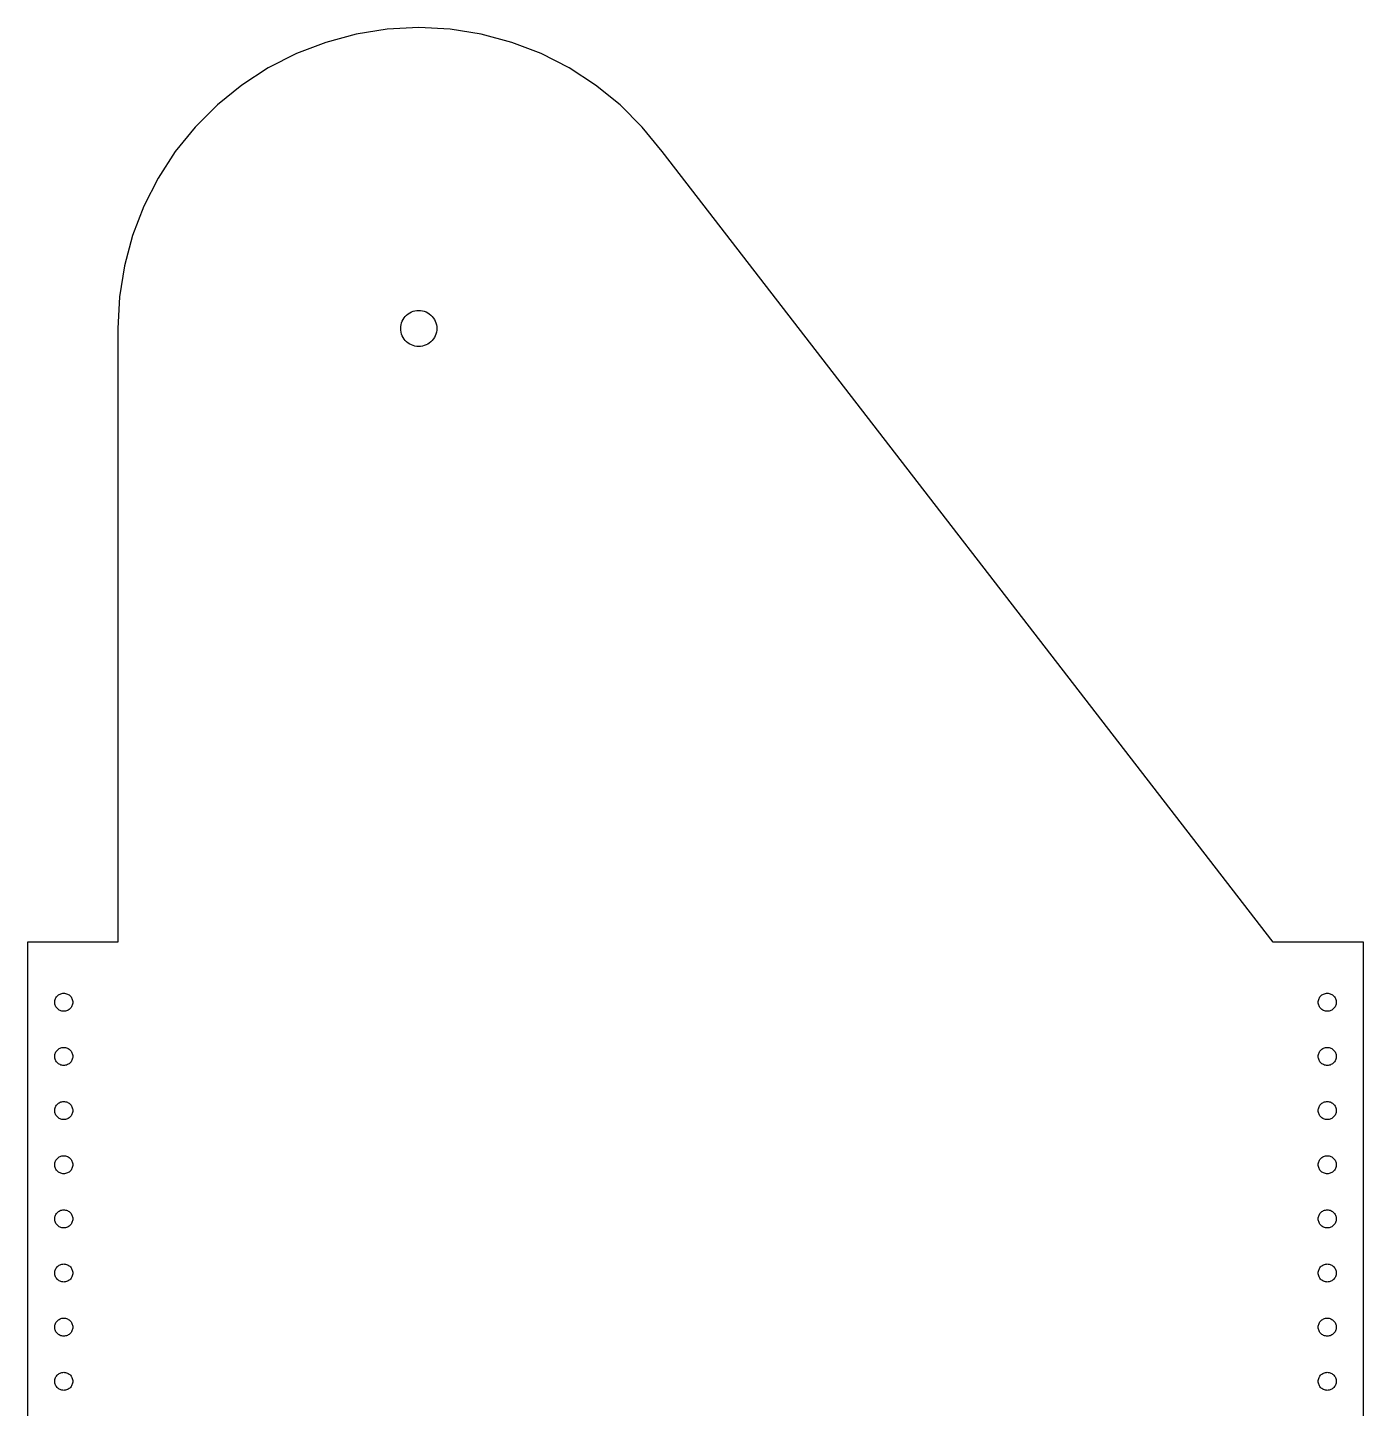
# Model space of a CAD drawing. Header units: metres. Extents: x 0 to 111, y 0 to 228.
# Drawn here: x 0 to 111, y 113.2 to 228 of the extents above; entities that cross this region are included whole.
import ezdxf

# ---------------------------------------------------------------- set-up
doc = ezdxf.new("R2010")
doc.units = ezdxf.units.M

msp = doc.modelspace()

# ---------------------------------------------------------------- linework, layer by layer
for p, q in [((27.3022, 227.454), (24.7746, 226.776)), ((29.8868, 227.863), (27.3022, 227.454)), ((32.5, 228), (29.8868, 227.863)), ((35.1132, 227.863), (32.5, 228)), ((37.6978, 227.454), (35.1132, 227.863)), ((40.2254, 226.776), (37.6978, 227.454)), ((24.7746, 226.776), (22.3316, 225.839)), ((42.6684, 225.839), (40.2254, 226.776)), ((22.3316, 225.839), (20, 224.651)), ((45, 224.651), (42.6684, 225.839)), ((20, 224.651), (17.8054, 223.225)), ((47.1946, 223.225), (45, 224.651)), ((17.8054, 223.225), (15.7717, 221.579)), ((49.2283, 221.579), (47.1946, 223.225)), ((15.7717, 221.579), (13.9214, 219.728)), ((51.0786, 219.728), (49.2283, 221.579)), ((13.9214, 219.728), (12.2746, 217.695)), ((52.7254, 217.695), (51.0786, 219.728)), ((12.2746, 217.695), (10.8493, 215.5)), ((103.5, 152), (52.7254, 217.695)), ((10.8493, 215.5), (9.66136, 213.168)), ((9.66136, 213.168), (8.72359, 210.725)), ((8.72359, 210.725), (8.0463, 208.198)), ((8.0463, 208.198), (7.63695, 205.613)), ((7.63695, 205.613), (7.5, 203)), ((31.6183, 204.214), (31.75, 204.299)), ((31.75, 204.299), (31.8899, 204.37)), ((31.8899, 204.37), (32.0365, 204.427)), ((32.0365, 204.427), (32.1881, 204.467)), ((32.1881, 204.467), (32.3432, 204.492)), ((32.3432, 204.492), (32.5, 204.5)), ((32.5, 204.5), (32.6568, 204.492)), ((32.6568, 204.492), (32.8119, 204.467)), ((32.8119, 204.467), (32.9635, 204.427)), ((32.9635, 204.427), (33.1101, 204.37)), ((33.1101, 204.37), (33.25, 204.299)), ((33.25, 204.299), (33.3817, 204.214)), ((31, 203), (31.0082, 203.157)), ((31.0082, 203.157), (31.0328, 203.312)), ((31.0328, 203.312), (31.0734, 203.464)), ((31.0734, 203.464), (31.1297, 203.61)), ((31.1297, 203.61), (31.201, 203.75)), ((31.201, 203.75), (31.2865, 203.882)), ((31.2865, 203.882), (31.3853, 204.004)), ((31.3853, 204.004), (31.4963, 204.115)), ((31.4963, 204.115), (31.6183, 204.214)), ((33.3817, 204.214), (33.5037, 204.115)), ((33.5037, 204.115), (33.6147, 204.004)), ((33.6147, 204.004), (33.7135, 203.882)), ((33.7135, 203.882), (33.799, 203.75)), ((33.799, 203.75), (33.8703, 203.61)), ((33.8703, 203.61), (33.9266, 203.464)), ((33.9266, 203.464), (33.9672, 203.312)), ((33.9672, 203.312), (33.9918, 203.157)), ((33.9918, 203.157), (34, 203)), ((7.5, 203), (7.5, 152)), ((31.0082, 202.843), (31, 203)), ((31.0328, 202.688), (31.0082, 202.843)), ((31.0734, 202.536), (31.0328, 202.688)), ((31.1297, 202.39), (31.0734, 202.536)), ((31.201, 202.25), (31.1297, 202.39)), ((31.2865, 202.118), (31.201, 202.25)), ((31.3853, 201.996), (31.2865, 202.118)), ((31.4963, 201.885), (31.3853, 201.996)), ((33.6147, 201.996), (33.5037, 201.885)), ((33.7135, 202.118), (33.6147, 201.996)), ((33.799, 202.25), (33.7135, 202.118)), ((33.8703, 202.39), (33.799, 202.25)), ((33.9266, 202.536), (33.8703, 202.39)), ((33.9672, 202.688), (33.9266, 202.536)), ((33.9918, 202.843), (33.9672, 202.688)), ((34, 203), (33.9918, 202.843)), ((31.6183, 201.786), (31.4963, 201.885)), ((31.75, 201.701), (31.6183, 201.786)), ((31.8899, 201.63), (31.75, 201.701)), ((32.0365, 201.573), (31.8899, 201.63)), ((32.1881, 201.533), (32.0365, 201.573)), ((32.3432, 201.508), (32.1881, 201.533)), ((32.5, 201.5), (32.3432, 201.508)), ((32.6568, 201.508), (32.5, 201.5)), ((32.8119, 201.533), (32.6568, 201.508)), ((32.9635, 201.573), (32.8119, 201.533)), ((33.1101, 201.63), (32.9635, 201.573)), ((33.25, 201.701), (33.1101, 201.63)), ((33.3817, 201.786), (33.25, 201.701)), ((33.5037, 201.885), (33.3817, 201.786)), ((7.5, 152), (0, 152)), ((0, 152), (0, 0)), ((111, 152), (103.5, 152)), ((111, 0), (111, 152)), ((2.25, 147), (2.2541, 147.078)), ((2.2541, 146.922), (2.25, 147)), ((2.2541, 147.078), (2.26639, 147.156)), ((2.26639, 146.844), (2.2541, 146.922)), ((2.26639, 147.156), (2.2867, 147.232)), ((2.2867, 147.232), (2.31483, 147.305)), ((2.31483, 147.305), (2.35048, 147.375)), ((2.35048, 147.375), (2.39323, 147.441)), ((2.39323, 147.441), (2.44263, 147.502)), ((2.44263, 147.502), (2.49814, 147.557)), ((2.49814, 147.557), (2.55916, 147.607)), ((2.55916, 147.607), (2.625, 147.65)), ((2.625, 147.65), (2.69495, 147.685)), ((2.69495, 147.685), (2.76823, 147.713)), ((2.76823, 147.713), (2.84406, 147.734)), ((2.84406, 147.734), (2.9216, 147.746)), ((2.9216, 147.746), (3, 147.75)), ((3, 147.75), (3.07838, 147.746)), ((3.07838, 147.746), (3.15593, 147.734)), ((3.15593, 147.734), (3.23175, 147.713)), ((3.23175, 147.713), (3.30504, 147.685)), ((3.30504, 147.685), (3.375, 147.65)), ((3.375, 147.65), (3.44083, 147.607)), ((3.44083, 147.607), (3.50185, 147.557)), ((3.50185, 147.557), (3.55736, 147.502)), ((3.55736, 147.502), (3.60675, 147.441)), ((3.60675, 147.441), (3.64951, 147.375)), ((3.64951, 147.375), (3.68515, 147.305)), ((3.68515, 147.305), (3.71329, 147.232)), ((3.71329, 147.232), (3.7336, 147.156)), ((3.7336, 147.156), (3.74588, 147.078)), ((3.74588, 146.922), (3.7336, 146.844)), ((3.74588, 147.078), (3.75, 147)), ((3.75, 147), (3.74588, 146.922)), ((107.25, 147), (107.254, 147.078)), ((107.254, 146.922), (107.25, 147)), ((107.254, 147.078), (107.266, 147.156)), ((107.266, 146.844), (107.254, 146.922)), ((107.266, 147.156), (107.287, 147.232)), ((107.287, 147.232), (107.315, 147.305)), ((107.315, 147.305), (107.35, 147.375)), ((107.35, 147.375), (107.393, 147.441)), ((107.393, 147.441), (107.443, 147.502)), ((107.443, 147.502), (107.498, 147.557)), ((107.498, 147.557), (107.559, 147.607)), ((107.559, 147.607), (107.625, 147.65)), ((107.625, 147.65), (107.695, 147.685)), ((107.695, 147.685), (107.768, 147.713)), ((107.768, 147.713), (107.844, 147.734)), ((107.844, 147.734), (107.922, 147.746)), ((107.922, 147.746), (108, 147.75)), ((108, 147.75), (108.078, 147.746)), ((108.078, 147.746), (108.156, 147.734)), ((108.156, 147.734), (108.232, 147.713)), ((108.232, 147.713), (108.305, 147.685)), ((108.305, 147.685), (108.375, 147.65)), ((108.375, 147.65), (108.441, 147.607)), ((108.441, 147.607), (108.502, 147.557)), ((108.502, 147.557), (108.557, 147.502)), ((108.557, 147.502), (108.607, 147.441)), ((108.607, 147.441), (108.65, 147.375)), ((108.65, 147.375), (108.685, 147.305)), ((108.685, 147.305), (108.713, 147.232)), ((108.713, 147.232), (108.734, 147.156)), ((108.734, 147.156), (108.746, 147.078)), ((108.746, 146.922), (108.734, 146.844)), ((108.746, 147.078), (108.75, 147)), ((108.75, 147), (108.746, 146.922)), ((2.2867, 146.768), (2.26639, 146.844)), ((2.31483, 146.695), (2.2867, 146.768)), ((2.35048, 146.625), (2.31483, 146.695)), ((2.39323, 146.559), (2.35048, 146.625)), ((2.44263, 146.498), (2.39323, 146.559)), ((2.49814, 146.443), (2.44263, 146.498)), ((2.55916, 146.393), (2.49814, 146.443)), ((2.62498, 146.35), (2.55916, 146.393)), ((2.69495, 146.315), (2.62498, 146.35)), ((2.76823, 146.287), (2.69495, 146.315)), ((2.84406, 146.266), (2.76823, 146.287)), ((2.9216, 146.254), (2.84406, 146.266)), ((3, 146.25), (2.9216, 146.254)), ((3.07838, 146.254), (3, 146.25)), ((3.15593, 146.266), (3.07838, 146.254)), ((3.23175, 146.287), (3.15593, 146.266)), ((3.30504, 146.315), (3.23175, 146.287)), ((3.375, 146.35), (3.30504, 146.315)), ((3.44083, 146.393), (3.375, 146.35)), ((3.50185, 146.443), (3.44083, 146.393)), ((3.55736, 146.498), (3.50185, 146.443)), ((3.60675, 146.559), (3.55736, 146.498)), ((3.64951, 146.625), (3.60675, 146.559)), ((3.68515, 146.695), (3.64951, 146.625)), ((3.71329, 146.768), (3.68515, 146.695)), ((3.7336, 146.844), (3.71329, 146.768)), ((107.287, 146.768), (107.266, 146.844)), ((107.315, 146.695), (107.287, 146.768)), ((107.35, 146.625), (107.315, 146.695)), ((107.393, 146.559), (107.35, 146.625)), ((107.443, 146.498), (107.393, 146.559)), ((107.498, 146.443), (107.443, 146.498)), ((107.559, 146.393), (107.498, 146.443)), ((107.625, 146.35), (107.559, 146.393)), ((107.695, 146.315), (107.625, 146.35)), ((107.768, 146.287), (107.695, 146.315)), ((107.844, 146.266), (107.768, 146.287)), ((107.922, 146.254), (107.844, 146.266)), ((108, 146.25), (107.922, 146.254)), ((108.078, 146.254), (108, 146.25)), ((108.156, 146.266), (108.078, 146.254)), ((108.232, 146.287), (108.156, 146.266)), ((108.305, 146.315), (108.232, 146.287)), ((108.375, 146.35), (108.305, 146.315)), ((108.441, 146.393), (108.375, 146.35)), ((108.502, 146.443), (108.441, 146.393)), ((108.557, 146.498), (108.502, 146.443)), ((108.607, 146.559), (108.557, 146.498)), ((108.65, 146.625), (108.607, 146.559)), ((108.685, 146.695), (108.65, 146.625)), ((108.713, 146.768), (108.685, 146.695)), ((108.734, 146.844), (108.713, 146.768)), ((2.25, 142.5), (2.2541, 142.578)), ((2.2541, 142.422), (2.25, 142.5)), ((2.2541, 142.578), (2.26639, 142.656)), ((2.26639, 142.344), (2.2541, 142.422)), ((2.26639, 142.656), (2.2867, 142.732)), ((2.2867, 142.268), (2.26639, 142.344)), ((2.2867, 142.732), (2.31483, 142.805)), ((2.31483, 142.805), (2.35048, 142.875)), ((2.35048, 142.875), (2.39323, 142.941)), ((2.39323, 142.941), (2.44263, 143.002)), ((2.44263, 143.002), (2.49814, 143.057)), ((2.49814, 143.057), (2.55916, 143.107)), ((2.55916, 143.107), (2.625, 143.15)), ((2.625, 143.15), (2.69495, 143.185)), ((2.69495, 143.185), (2.76823, 143.213)), ((2.76823, 143.213), (2.84406, 143.234)), ((2.84406, 143.234), (2.9216, 143.246)), ((2.9216, 143.246), (3, 143.25)), ((3, 143.25), (3.07838, 143.246)), ((3.07838, 143.246), (3.15593, 143.234)), ((3.15593, 143.234), (3.23175, 143.213)), ((3.23175, 143.213), (3.30504, 143.185)), ((3.30504, 143.185), (3.375, 143.15)), ((3.375, 143.15), (3.44083, 143.107)), ((3.44083, 143.107), (3.50185, 143.057)), ((3.50185, 143.057), (3.55736, 143.002)), ((3.55736, 143.002), (3.60675, 142.941)), ((3.60675, 142.941), (3.64951, 142.875)), ((3.64951, 142.875), (3.68515, 142.805)), ((3.68515, 142.805), (3.71329, 142.732)), ((3.71329, 142.732), (3.7336, 142.656)), ((3.7336, 142.344), (3.71329, 142.268)), ((3.7336, 142.656), (3.74588, 142.578)), ((3.74588, 142.422), (3.7336, 142.344)), ((3.74588, 142.578), (3.75, 142.5)), ((3.75, 142.5), (3.74588, 142.422)), ((107.25, 142.5), (107.254, 142.578)), ((107.254, 142.422), (107.25, 142.5)), ((107.254, 142.578), (107.266, 142.656)), ((107.266, 142.344), (107.254, 142.422)), ((107.266, 142.656), (107.287, 142.732)), ((107.287, 142.268), (107.266, 142.344)), ((107.287, 142.732), (107.315, 142.805)), ((107.315, 142.805), (107.35, 142.875)), ((107.35, 142.875), (107.393, 142.941)), ((107.393, 142.941), (107.443, 143.002)), ((107.443, 143.002), (107.498, 143.057)), ((107.498, 143.057), (107.559, 143.107)), ((107.559, 143.107), (107.625, 143.15)), ((107.625, 143.15), (107.695, 143.185)), ((107.695, 143.185), (107.768, 143.213)), ((107.768, 143.213), (107.844, 143.234)), ((107.844, 143.234), (107.922, 143.246)), ((107.922, 143.246), (108, 143.25)), ((108, 143.25), (108.078, 143.246)), ((108.078, 143.246), (108.156, 143.234)), ((108.156, 143.234), (108.232, 143.213)), ((108.232, 143.213), (108.305, 143.185)), ((108.305, 143.185), (108.375, 143.15)), ((108.375, 143.15), (108.441, 143.107)), ((108.441, 143.107), (108.502, 143.057)), ((108.502, 143.057), (108.557, 143.002)), ((108.557, 143.002), (108.607, 142.941)), ((108.607, 142.941), (108.65, 142.875)), ((108.65, 142.875), (108.685, 142.805)), ((108.685, 142.805), (108.713, 142.732)), ((108.713, 142.732), (108.734, 142.656)), ((108.734, 142.344), (108.713, 142.268)), ((108.734, 142.656), (108.746, 142.578)), ((108.746, 142.422), (108.734, 142.344)), ((108.746, 142.578), (108.75, 142.5)), ((108.75, 142.5), (108.746, 142.422)), ((2.31483, 142.195), (2.2867, 142.268)), ((2.35048, 142.125), (2.31483, 142.195)), ((2.39323, 142.059), (2.35048, 142.125)), ((2.44263, 141.998), (2.39323, 142.059)), ((2.49814, 141.943), (2.44263, 141.998)), ((2.55916, 141.893), (2.49814, 141.943)), ((2.62498, 141.85), (2.55916, 141.893)), ((2.69495, 141.815), (2.62498, 141.85)), ((2.76823, 141.787), (2.69495, 141.815)), ((2.84406, 141.766), (2.76823, 141.787)), ((2.9216, 141.754), (2.84406, 141.766)), ((3, 141.75), (2.9216, 141.754)), ((3.07838, 141.754), (3, 141.75)), ((3.15593, 141.766), (3.07838, 141.754)), ((3.23175, 141.787), (3.15593, 141.766)), ((3.30504, 141.815), (3.23175, 141.787)), ((3.375, 141.85), (3.30504, 141.815)), ((3.44083, 141.893), (3.375, 141.85)), ((3.50185, 141.943), (3.44083, 141.893)), ((3.55736, 141.998), (3.50185, 141.943)), ((3.60675, 142.059), (3.55736, 141.998)), ((3.64951, 142.125), (3.60675, 142.059)), ((3.68515, 142.195), (3.64951, 142.125)), ((3.71329, 142.268), (3.68515, 142.195)), ((107.315, 142.195), (107.287, 142.268)), ((107.35, 142.125), (107.315, 142.195)), ((107.393, 142.059), (107.35, 142.125)), ((107.443, 141.998), (107.393, 142.059)), ((107.498, 141.943), (107.443, 141.998)), ((107.559, 141.893), (107.498, 141.943)), ((107.625, 141.85), (107.559, 141.893)), ((107.695, 141.815), (107.625, 141.85)), ((107.768, 141.787), (107.695, 141.815)), ((107.844, 141.766), (107.768, 141.787)), ((107.922, 141.754), (107.844, 141.766)), ((108, 141.75), (107.922, 141.754)), ((108.078, 141.754), (108, 141.75)), ((108.156, 141.766), (108.078, 141.754)), ((108.232, 141.787), (108.156, 141.766)), ((108.305, 141.815), (108.232, 141.787)), ((108.375, 141.85), (108.305, 141.815)), ((108.441, 141.893), (108.375, 141.85)), ((108.502, 141.943), (108.441, 141.893)), ((108.557, 141.998), (108.502, 141.943)), ((108.607, 142.059), (108.557, 141.998)), ((108.65, 142.125), (108.607, 142.059)), ((108.685, 142.195), (108.65, 142.125)), ((108.713, 142.268), (108.685, 142.195)), ((2.25, 138), (2.2541, 138.078)), ((2.2541, 137.922), (2.25, 138)), ((2.2541, 138.078), (2.26639, 138.156)), ((2.26639, 137.844), (2.2541, 137.922)), ((2.26639, 138.156), (2.2867, 138.232)), ((2.2867, 137.768), (2.26639, 137.844)), ((2.2867, 138.232), (2.31483, 138.305)), ((2.31483, 137.695), (2.2867, 137.768)), ((2.31483, 138.305), (2.35048, 138.375)), ((2.35048, 138.375), (2.39323, 138.441)), ((2.39323, 138.441), (2.44263, 138.502)), ((2.44263, 138.502), (2.49814, 138.557)), ((2.49814, 138.557), (2.55916, 138.607)), ((2.55916, 138.607), (2.625, 138.65)), ((2.625, 138.65), (2.69495, 138.685)), ((2.69495, 138.685), (2.76823, 138.713)), ((2.76823, 138.713), (2.84406, 138.734)), ((2.84406, 138.734), (2.9216, 138.746)), ((2.9216, 138.746), (3, 138.75)), ((3, 138.75), (3.07838, 138.746)), ((3.07838, 138.746), (3.15593, 138.734)), ((3.15593, 138.734), (3.23175, 138.713)), ((3.23175, 138.713), (3.30504, 138.685)), ((3.30504, 138.685), (3.375, 138.65)), ((3.375, 138.65), (3.44083, 138.607)), ((3.44083, 138.607), (3.50185, 138.557)), ((3.50185, 138.557), (3.55736, 138.502)), ((3.55736, 138.502), (3.60675, 138.441)), ((3.60675, 138.441), (3.64951, 138.375)), ((3.64951, 138.375), (3.68515, 138.305)), ((3.68515, 138.305), (3.71329, 138.232)), ((3.71329, 137.768), (3.68515, 137.695)), ((3.71329, 138.232), (3.7336, 138.156)), ((3.7336, 137.844), (3.71329, 137.768)), ((3.7336, 138.156), (3.74588, 138.078)), ((3.74588, 137.922), (3.7336, 137.844)), ((3.74588, 138.078), (3.75, 138)), ((3.75, 138), (3.74588, 137.922)), ((107.25, 138), (107.254, 138.078)), ((107.254, 137.922), (107.25, 138)), ((107.254, 138.078), (107.266, 138.156)), ((107.266, 137.844), (107.254, 137.922)), ((107.266, 138.156), (107.287, 138.232)), ((107.287, 137.768), (107.266, 137.844)), ((107.287, 138.232), (107.315, 138.305)), ((107.315, 137.695), (107.287, 137.768)), ((107.315, 138.305), (107.35, 138.375)), ((107.35, 138.375), (107.393, 138.441)), ((107.393, 138.441), (107.443, 138.502)), ((107.443, 138.502), (107.498, 138.557)), ((107.498, 138.557), (107.559, 138.607)), ((107.559, 138.607), (107.625, 138.65)), ((107.625, 138.65), (107.695, 138.685)), ((107.695, 138.685), (107.768, 138.713)), ((107.768, 138.713), (107.844, 138.734)), ((107.844, 138.734), (107.922, 138.746)), ((107.922, 138.746), (108, 138.75)), ((108, 138.75), (108.078, 138.746)), ((108.078, 138.746), (108.156, 138.734)), ((108.156, 138.734), (108.232, 138.713)), ((108.232, 138.713), (108.305, 138.685)), ((108.305, 138.685), (108.375, 138.65)), ((108.375, 138.65), (108.441, 138.607)), ((108.441, 138.607), (108.502, 138.557)), ((108.502, 138.557), (108.557, 138.502)), ((108.557, 138.502), (108.607, 138.441)), ((108.607, 138.441), (108.65, 138.375)), ((108.65, 138.375), (108.685, 138.305)), ((108.685, 138.305), (108.713, 138.232)), ((108.713, 137.768), (108.685, 137.695)), ((108.713, 138.232), (108.734, 138.156)), ((108.734, 137.844), (108.713, 137.768)), ((108.734, 138.156), (108.746, 138.078)), ((108.746, 137.922), (108.734, 137.844)), ((108.746, 138.078), (108.75, 138)), ((108.75, 138), (108.746, 137.922)), ((2.35048, 137.625), (2.31483, 137.695)), ((2.39323, 137.559), (2.35048, 137.625)), ((2.44263, 137.498), (2.39323, 137.559)), ((2.49814, 137.443), (2.44263, 137.498)), ((2.55916, 137.393), (2.49814, 137.443)), ((2.62498, 137.35), (2.55916, 137.393)), ((2.69495, 137.315), (2.62498, 137.35)), ((2.76823, 137.287), (2.69495, 137.315)), ((2.84406, 137.266), (2.76823, 137.287)), ((2.9216, 137.254), (2.84406, 137.266)), ((3, 137.25), (2.9216, 137.254)), ((3.07838, 137.254), (3, 137.25)), ((3.15593, 137.266), (3.07838, 137.254)), ((3.23175, 137.287), (3.15593, 137.266)), ((3.30504, 137.315), (3.23175, 137.287)), ((3.375, 137.35), (3.30504, 137.315)), ((3.44083, 137.393), (3.375, 137.35)), ((3.50185, 137.443), (3.44083, 137.393)), ((3.55736, 137.498), (3.50185, 137.443)), ((3.60675, 137.559), (3.55736, 137.498)), ((3.64951, 137.625), (3.60675, 137.559)), ((3.68515, 137.695), (3.64951, 137.625)), ((107.35, 137.625), (107.315, 137.695)), ((107.393, 137.559), (107.35, 137.625)), ((107.443, 137.498), (107.393, 137.559)), ((107.498, 137.443), (107.443, 137.498)), ((107.559, 137.393), (107.498, 137.443)), ((107.625, 137.35), (107.559, 137.393)), ((107.695, 137.315), (107.625, 137.35)), ((107.768, 137.287), (107.695, 137.315)), ((107.844, 137.266), (107.768, 137.287)), ((107.922, 137.254), (107.844, 137.266)), ((108, 137.25), (107.922, 137.254)), ((108.078, 137.254), (108, 137.25)), ((108.156, 137.266), (108.078, 137.254)), ((108.232, 137.287), (108.156, 137.266)), ((108.305, 137.315), (108.232, 137.287)), ((108.375, 137.35), (108.305, 137.315)), ((108.441, 137.393), (108.375, 137.35)), ((108.502, 137.443), (108.441, 137.393)), ((108.557, 137.498), (108.502, 137.443)), ((108.607, 137.559), (108.557, 137.498)), ((108.65, 137.625), (108.607, 137.559)), ((108.685, 137.695), (108.65, 137.625)), ((2.25, 133.5), (2.2541, 133.578)), ((2.2541, 133.422), (2.25, 133.5)), ((2.2541, 133.578), (2.26639, 133.656)), ((2.26639, 133.344), (2.2541, 133.422)), ((2.26639, 133.656), (2.2867, 133.732)), ((2.2867, 133.268), (2.26639, 133.344)), ((2.2867, 133.732), (2.31483, 133.805)), ((2.31483, 133.195), (2.2867, 133.268)), ((2.31483, 133.805), (2.35048, 133.875)), ((2.35048, 133.125), (2.31483, 133.195)), ((2.35048, 133.875), (2.39323, 133.941)), ((2.39323, 133.059), (2.35048, 133.125)), ((2.39323, 133.941), (2.44263, 134.002)), ((2.44263, 134.002), (2.49814, 134.057)), ((2.49814, 134.057), (2.55916, 134.107)), ((2.55916, 134.107), (2.625, 134.15)), ((2.625, 134.15), (2.69495, 134.185)), ((2.69495, 134.185), (2.76823, 134.213)), ((2.76823, 134.213), (2.84406, 134.234)), ((2.84406, 134.234), (2.9216, 134.246)), ((2.9216, 134.246), (3, 134.25)), ((3, 134.25), (3.07838, 134.246)), ((3.07838, 134.246), (3.15593, 134.234)), ((3.15593, 134.234), (3.23175, 134.213)), ((3.23175, 134.213), (3.30504, 134.185)), ((3.30504, 134.185), (3.375, 134.15)), ((3.375, 134.15), (3.44083, 134.107)), ((3.44083, 134.107), (3.50185, 134.057)), ((3.50185, 134.057), (3.55736, 134.002)), ((3.55736, 134.002), (3.60675, 133.941)), ((3.60675, 133.941), (3.64951, 133.875)), ((3.64951, 133.125), (3.60675, 133.059)), ((3.64951, 133.875), (3.68515, 133.805)), ((3.68515, 133.195), (3.64951, 133.125)), ((3.68515, 133.805), (3.71329, 133.732)), ((3.71329, 133.268), (3.68515, 133.195)), ((3.71329, 133.732), (3.7336, 133.656)), ((3.7336, 133.344), (3.71329, 133.268)), ((3.7336, 133.656), (3.74588, 133.578)), ((3.74588, 133.422), (3.7336, 133.344)), ((3.74588, 133.578), (3.75, 133.5)), ((3.75, 133.5), (3.74588, 133.422)), ((107.25, 133.5), (107.254, 133.578)), ((107.254, 133.422), (107.25, 133.5)), ((107.254, 133.578), (107.266, 133.656)), ((107.266, 133.344), (107.254, 133.422)), ((107.266, 133.656), (107.287, 133.732)), ((107.287, 133.268), (107.266, 133.344)), ((107.287, 133.732), (107.315, 133.805)), ((107.315, 133.195), (107.287, 133.268)), ((107.315, 133.805), (107.35, 133.875)), ((107.35, 133.125), (107.315, 133.195)), ((107.35, 133.875), (107.393, 133.941)), ((107.393, 133.059), (107.35, 133.125)), ((107.393, 133.941), (107.443, 134.002)), ((107.443, 134.002), (107.498, 134.057)), ((107.498, 134.057), (107.559, 134.107)), ((107.559, 134.107), (107.625, 134.15)), ((107.625, 134.15), (107.695, 134.185)), ((107.695, 134.185), (107.768, 134.213)), ((107.768, 134.213), (107.844, 134.234)), ((107.844, 134.234), (107.922, 134.246)), ((107.922, 134.246), (108, 134.25)), ((108, 134.25), (108.078, 134.246)), ((108.078, 134.246), (108.156, 134.234)), ((108.156, 134.234), (108.232, 134.213)), ((108.232, 134.213), (108.305, 134.185)), ((108.305, 134.185), (108.375, 134.15)), ((108.375, 134.15), (108.441, 134.107)), ((108.441, 134.107), (108.502, 134.057)), ((108.502, 134.057), (108.557, 134.002)), ((108.557, 134.002), (108.607, 133.941)), ((108.607, 133.941), (108.65, 133.875)), ((108.65, 133.125), (108.607, 133.059)), ((108.65, 133.875), (108.685, 133.805)), ((108.685, 133.195), (108.65, 133.125)), ((108.685, 133.805), (108.713, 133.732)), ((108.713, 133.268), (108.685, 133.195)), ((108.713, 133.732), (108.734, 133.656)), ((108.734, 133.344), (108.713, 133.268)), ((108.734, 133.656), (108.746, 133.578)), ((108.746, 133.422), (108.734, 133.344)), ((108.746, 133.578), (108.75, 133.5)), ((108.75, 133.5), (108.746, 133.422)), ((2.44263, 132.998), (2.39323, 133.059)), ((2.49814, 132.943), (2.44263, 132.998)), ((2.55916, 132.893), (2.49814, 132.943)), ((2.62498, 132.85), (2.55916, 132.893)), ((2.69495, 132.815), (2.62498, 132.85)), ((2.76823, 132.787), (2.69495, 132.815)), ((2.84406, 132.766), (2.76823, 132.787)), ((2.9216, 132.754), (2.84406, 132.766)), ((3, 132.75), (2.9216, 132.754)), ((3.07838, 132.754), (3, 132.75)), ((3.15593, 132.766), (3.07838, 132.754)), ((3.23175, 132.787), (3.15593, 132.766)), ((3.30504, 132.815), (3.23175, 132.787)), ((3.375, 132.85), (3.30504, 132.815)), ((3.44083, 132.893), (3.375, 132.85)), ((3.50185, 132.943), (3.44083, 132.893)), ((3.55736, 132.998), (3.50185, 132.943)), ((3.60675, 133.059), (3.55736, 132.998)), ((107.443, 132.998), (107.393, 133.059)), ((107.498, 132.943), (107.443, 132.998)), ((107.559, 132.893), (107.498, 132.943)), ((107.625, 132.85), (107.559, 132.893)), ((107.695, 132.815), (107.625, 132.85)), ((107.768, 132.787), (107.695, 132.815)), ((107.844, 132.766), (107.768, 132.787)), ((107.922, 132.754), (107.844, 132.766)), ((108, 132.75), (107.922, 132.754)), ((108.078, 132.754), (108, 132.75)), ((108.156, 132.766), (108.078, 132.754)), ((108.232, 132.787), (108.156, 132.766)), ((108.305, 132.815), (108.232, 132.787)), ((108.375, 132.85), (108.305, 132.815)), ((108.441, 132.893), (108.375, 132.85)), ((108.502, 132.943), (108.441, 132.893)), ((108.557, 132.998), (108.502, 132.943)), ((108.607, 133.059), (108.557, 132.998)), ((2.625, 129.65), (2.69495, 129.685)), ((2.69495, 129.685), (2.76823, 129.713)), ((2.76823, 129.713), (2.84406, 129.734)), ((2.84406, 129.734), (2.9216, 129.746)), ((2.9216, 129.746), (3, 129.75)), ((3, 129.75), (3.07838, 129.746)), ((3.07838, 129.746), (3.15593, 129.734)), ((3.15593, 129.734), (3.23175, 129.713)), ((3.23175, 129.713), (3.30504, 129.685)), ((3.30504, 129.685), (3.375, 129.65)), ((107.625, 129.65), (107.695, 129.685)), ((107.695, 129.685), (107.768, 129.713)), ((107.768, 129.713), (107.844, 129.734)), ((107.844, 129.734), (107.922, 129.746)), ((107.922, 129.746), (108, 129.75)), ((108, 129.75), (108.078, 129.746)), ((108.078, 129.746), (108.156, 129.734)), ((108.156, 129.734), (108.232, 129.713)), ((108.232, 129.713), (108.305, 129.685)), ((108.305, 129.685), (108.375, 129.65)), ((2.25, 129), (2.2541, 129.078)), ((2.2541, 128.922), (2.25, 129)), ((2.2541, 129.078), (2.26639, 129.156)), ((2.26639, 128.844), (2.2541, 128.922)), ((2.26639, 129.156), (2.2867, 129.232)), ((2.2867, 128.768), (2.26639, 128.844)), ((2.2867, 129.232), (2.31483, 129.305)), ((2.31483, 128.695), (2.2867, 128.768)), ((2.31483, 129.305), (2.35048, 129.375)), ((2.35048, 128.625), (2.31483, 128.695)), ((2.35048, 129.375), (2.39323, 129.441)), ((2.39323, 128.559), (2.35048, 128.625)), ((2.39323, 129.441), (2.44263, 129.502)), ((2.44263, 128.498), (2.39323, 128.559)), ((2.44263, 129.502), (2.49814, 129.557)), ((2.49814, 129.557), (2.55916, 129.607)), ((2.55916, 129.607), (2.625, 129.65)), ((3.375, 129.65), (3.44083, 129.607)), ((3.44083, 129.607), (3.50185, 129.557)), ((3.50185, 129.557), (3.55736, 129.502)), ((3.55736, 129.502), (3.60675, 129.441)), ((3.60675, 128.559), (3.55736, 128.498)), ((3.60675, 129.441), (3.64951, 129.375)), ((3.64951, 128.625), (3.60675, 128.559)), ((3.64951, 129.375), (3.68515, 129.305)), ((3.68515, 128.695), (3.64951, 128.625)), ((3.68515, 129.305), (3.71329, 129.232)), ((3.71329, 128.768), (3.68515, 128.695)), ((3.71329, 129.232), (3.7336, 129.156)), ((3.7336, 128.844), (3.71329, 128.768)), ((3.7336, 129.156), (3.74588, 129.078)), ((3.74588, 128.922), (3.7336, 128.844)), ((3.74588, 129.078), (3.75, 129)), ((3.75, 129), (3.74588, 128.922)), ((107.25, 129), (107.254, 129.078)), ((107.254, 128.922), (107.25, 129)), ((107.254, 129.078), (107.266, 129.156)), ((107.266, 128.844), (107.254, 128.922)), ((107.266, 129.156), (107.287, 129.232)), ((107.287, 128.768), (107.266, 128.844)), ((107.287, 129.232), (107.315, 129.305)), ((107.315, 128.695), (107.287, 128.768)), ((107.315, 129.305), (107.35, 129.375)), ((107.35, 128.625), (107.315, 128.695)), ((107.35, 129.375), (107.393, 129.441)), ((107.393, 128.559), (107.35, 128.625)), ((107.393, 129.441), (107.443, 129.502)), ((107.443, 128.498), (107.393, 128.559)), ((107.443, 129.502), (107.498, 129.557)), ((107.498, 129.557), (107.559, 129.607)), ((107.559, 129.607), (107.625, 129.65)), ((108.375, 129.65), (108.441, 129.607)), ((108.441, 129.607), (108.502, 129.557)), ((108.502, 129.557), (108.557, 129.502)), ((108.557, 129.502), (108.607, 129.441)), ((108.607, 128.559), (108.557, 128.498)), ((108.607, 129.441), (108.65, 129.375)), ((108.65, 128.625), (108.607, 128.559)), ((108.65, 129.375), (108.685, 129.305)), ((108.685, 128.695), (108.65, 128.625)), ((108.685, 129.305), (108.713, 129.232)), ((108.713, 128.768), (108.685, 128.695)), ((108.713, 129.232), (108.734, 129.156)), ((108.734, 128.844), (108.713, 128.768)), ((108.734, 129.156), (108.746, 129.078)), ((108.746, 128.922), (108.734, 128.844)), ((108.746, 129.078), (108.75, 129)), ((108.75, 129), (108.746, 128.922)), ((2.49814, 128.443), (2.44263, 128.498)), ((2.55916, 128.393), (2.49814, 128.443)), ((2.62498, 128.35), (2.55916, 128.393)), ((2.69495, 128.315), (2.62498, 128.35)), ((2.76823, 128.287), (2.69495, 128.315)), ((2.84406, 128.266), (2.76823, 128.287)), ((2.9216, 128.254), (2.84406, 128.266)), ((3, 128.25), (2.9216, 128.254)), ((3.07838, 128.254), (3, 128.25)), ((3.15593, 128.266), (3.07838, 128.254)), ((3.23175, 128.287), (3.15593, 128.266)), ((3.30504, 128.315), (3.23175, 128.287)), ((3.375, 128.35), (3.30504, 128.315)), ((3.44083, 128.393), (3.375, 128.35)), ((3.50185, 128.443), (3.44083, 128.393)), ((3.55736, 128.498), (3.50185, 128.443)), ((107.498, 128.443), (107.443, 128.498)), ((107.559, 128.393), (107.498, 128.443)), ((107.625, 128.35), (107.559, 128.393)), ((107.695, 128.315), (107.625, 128.35)), ((107.768, 128.287), (107.695, 128.315)), ((107.844, 128.266), (107.768, 128.287)), ((107.922, 128.254), (107.844, 128.266)), ((108, 128.25), (107.922, 128.254)), ((108.078, 128.254), (108, 128.25)), ((108.156, 128.266), (108.078, 128.254)), ((108.232, 128.287), (108.156, 128.266)), ((108.305, 128.315), (108.232, 128.287)), ((108.375, 128.35), (108.305, 128.315)), ((108.441, 128.393), (108.375, 128.35)), ((108.502, 128.443), (108.441, 128.393)), ((108.557, 128.498), (108.502, 128.443)), ((2.49814, 125.057), (2.55916, 125.107)), ((2.55916, 125.107), (2.625, 125.15)), ((2.625, 125.15), (2.69495, 125.185)), ((2.69495, 125.185), (2.76823, 125.213)), ((2.76823, 125.213), (2.84406, 125.234)), ((2.84406, 125.234), (2.9216, 125.246)), ((2.9216, 125.246), (3, 125.25)), ((3, 125.25), (3.07838, 125.246)), ((3.07838, 125.246), (3.15593, 125.234)), ((3.15593, 125.234), (3.23175, 125.213)), ((3.23175, 125.213), (3.30504, 125.185)), ((3.30504, 125.185), (3.375, 125.15)), ((3.375, 125.15), (3.44083, 125.107)), ((3.44083, 125.107), (3.50185, 125.057)), ((107.498, 125.057), (107.559, 125.107)), ((107.559, 125.107), (107.625, 125.15)), ((107.625, 125.15), (107.695, 125.185)), ((107.695, 125.185), (107.768, 125.213)), ((107.768, 125.213), (107.844, 125.234)), ((107.844, 125.234), (107.922, 125.246)), ((107.922, 125.246), (108, 125.25)), ((108, 125.25), (108.078, 125.246)), ((108.078, 125.246), (108.156, 125.234)), ((108.156, 125.234), (108.232, 125.213)), ((108.232, 125.213), (108.305, 125.185)), ((108.305, 125.185), (108.375, 125.15)), ((108.375, 125.15), (108.441, 125.107)), ((108.441, 125.107), (108.502, 125.057)), ((2.25, 124.5), (2.2541, 124.578)), ((2.2541, 124.422), (2.25, 124.5)), ((2.2541, 124.578), (2.26639, 124.656)), ((2.26639, 124.344), (2.2541, 124.422)), ((2.26639, 124.656), (2.2867, 124.732)), ((2.2867, 124.268), (2.26639, 124.344)), ((2.2867, 124.732), (2.31483, 124.805)), ((2.31483, 124.195), (2.2867, 124.268)), ((2.31483, 124.805), (2.35048, 124.875)), ((2.35048, 124.125), (2.31483, 124.195)), ((2.35048, 124.875), (2.39323, 124.941)), ((2.39323, 124.059), (2.35048, 124.125)), ((2.39323, 124.941), (2.44263, 125.002)), ((2.44263, 123.998), (2.39323, 124.059)), ((2.44263, 125.002), (2.49814, 125.057)), ((2.49814, 123.943), (2.44263, 123.998)), ((2.55916, 123.893), (2.49814, 123.943)), ((3.50185, 123.943), (3.44083, 123.893)), ((3.50185, 125.057), (3.55736, 125.002)), ((3.55736, 123.998), (3.50185, 123.943)), ((3.55736, 125.002), (3.60675, 124.941)), ((3.60675, 124.059), (3.55736, 123.998)), ((3.60675, 124.941), (3.64951, 124.875)), ((3.64951, 124.125), (3.60675, 124.059)), ((3.64951, 124.875), (3.68515, 124.805)), ((3.68515, 124.195), (3.64951, 124.125)), ((3.68515, 124.805), (3.71329, 124.732)), ((3.71329, 124.268), (3.68515, 124.195)), ((3.71329, 124.732), (3.7336, 124.656)), ((3.7336, 124.344), (3.71329, 124.268)), ((3.7336, 124.656), (3.74588, 124.578)), ((3.74588, 124.422), (3.7336, 124.344)), ((3.74588, 124.578), (3.75, 124.5)), ((3.75, 124.5), (3.74588, 124.422)), ((107.25, 124.5), (107.254, 124.578)), ((107.254, 124.422), (107.25, 124.5)), ((107.254, 124.578), (107.266, 124.656)), ((107.266, 124.344), (107.254, 124.422)), ((107.266, 124.656), (107.287, 124.732)), ((107.287, 124.268), (107.266, 124.344)), ((107.287, 124.732), (107.315, 124.805)), ((107.315, 124.195), (107.287, 124.268)), ((107.315, 124.805), (107.35, 124.875)), ((107.35, 124.125), (107.315, 124.195)), ((107.35, 124.875), (107.393, 124.941)), ((107.393, 124.059), (107.35, 124.125)), ((107.393, 124.941), (107.443, 125.002)), ((107.443, 123.998), (107.393, 124.059)), ((107.443, 125.002), (107.498, 125.057)), ((107.498, 123.943), (107.443, 123.998)), ((107.559, 123.893), (107.498, 123.943)), ((108.502, 123.943), (108.441, 123.893)), ((108.502, 125.057), (108.557, 125.002)), ((108.557, 123.998), (108.502, 123.943)), ((108.557, 125.002), (108.607, 124.941)), ((108.607, 124.059), (108.557, 123.998)), ((108.607, 124.941), (108.65, 124.875)), ((108.65, 124.125), (108.607, 124.059)), ((108.65, 124.875), (108.685, 124.805)), ((108.685, 124.195), (108.65, 124.125)), ((108.685, 124.805), (108.713, 124.732)), ((108.713, 124.268), (108.685, 124.195)), ((108.713, 124.732), (108.734, 124.656)), ((108.734, 124.344), (108.713, 124.268)), ((108.734, 124.656), (108.746, 124.578)), ((108.746, 124.422), (108.734, 124.344)), ((108.746, 124.578), (108.75, 124.5)), ((108.75, 124.5), (108.746, 124.422)), ((2.62498, 123.85), (2.55916, 123.893)), ((2.69495, 123.815), (2.62498, 123.85)), ((2.76823, 123.787), (2.69495, 123.815)), ((2.84406, 123.766), (2.76823, 123.787)), ((2.9216, 123.754), (2.84406, 123.766)), ((3, 123.75), (2.9216, 123.754)), ((3.07838, 123.754), (3, 123.75)), ((3.15593, 123.766), (3.07838, 123.754)), ((3.23175, 123.787), (3.15593, 123.766)), ((3.30504, 123.815), (3.23175, 123.787)), ((3.375, 123.85), (3.30504, 123.815)), ((3.44083, 123.893), (3.375, 123.85)), ((107.625, 123.85), (107.559, 123.893)), ((107.695, 123.815), (107.625, 123.85)), ((107.768, 123.787), (107.695, 123.815)), ((107.844, 123.766), (107.768, 123.787)), ((107.922, 123.754), (107.844, 123.766)), ((108, 123.75), (107.922, 123.754)), ((108.078, 123.754), (108, 123.75)), ((108.156, 123.766), (108.078, 123.754)), ((108.232, 123.787), (108.156, 123.766)), ((108.305, 123.815), (108.232, 123.787)), ((108.375, 123.85), (108.305, 123.815)), ((108.441, 123.893), (108.375, 123.85)), ((2.39323, 120.441), (2.44263, 120.502)), ((2.44263, 120.502), (2.49814, 120.557)), ((2.49814, 120.557), (2.55916, 120.607)), ((2.55916, 120.607), (2.625, 120.65)), ((2.625, 120.65), (2.69495, 120.685)), ((2.69495, 120.685), (2.76823, 120.713)), ((2.76823, 120.713), (2.84406, 120.734)), ((2.84406, 120.734), (2.9216, 120.746)), ((2.9216, 120.746), (3, 120.75)), ((3, 120.75), (3.07838, 120.746)), ((3.07838, 120.746), (3.15593, 120.734)), ((3.15593, 120.734), (3.23175, 120.713)), ((3.23175, 120.713), (3.30504, 120.685)), ((3.30504, 120.685), (3.375, 120.65)), ((3.375, 120.65), (3.44083, 120.607)), ((3.44083, 120.607), (3.50185, 120.557)), ((3.50185, 120.557), (3.55736, 120.502)), ((3.55736, 120.502), (3.60675, 120.441)), ((107.393, 120.441), (107.443, 120.502)), ((107.443, 120.502), (107.498, 120.557)), ((107.498, 120.557), (107.559, 120.607)), ((107.559, 120.607), (107.625, 120.65)), ((107.625, 120.65), (107.695, 120.685)), ((107.695, 120.685), (107.768, 120.713)), ((107.768, 120.713), (107.844, 120.734)), ((107.844, 120.734), (107.922, 120.746)), ((107.922, 120.746), (108, 120.75)), ((108, 120.75), (108.078, 120.746)), ((108.078, 120.746), (108.156, 120.734)), ((108.156, 120.734), (108.232, 120.713)), ((108.232, 120.713), (108.305, 120.685)), ((108.305, 120.685), (108.375, 120.65)), ((108.375, 120.65), (108.441, 120.607)), ((108.441, 120.607), (108.502, 120.557)), ((108.502, 120.557), (108.557, 120.502)), ((108.557, 120.502), (108.607, 120.441)), ((2.25, 120), (2.2541, 120.078)), ((2.2541, 119.922), (2.25, 120)), ((2.2541, 120.078), (2.26639, 120.156)), ((2.26639, 119.844), (2.2541, 119.922)), ((2.26639, 120.156), (2.2867, 120.232)), ((2.2867, 119.768), (2.26639, 119.844)), ((2.2867, 120.232), (2.31483, 120.305)), ((2.31483, 119.695), (2.2867, 119.768)), ((2.31483, 120.305), (2.35048, 120.375)), ((2.35048, 119.625), (2.31483, 119.695)), ((2.35048, 120.375), (2.39323, 120.441)), ((2.39323, 119.559), (2.35048, 119.625)), ((2.44263, 119.498), (2.39323, 119.559)), ((2.49814, 119.443), (2.44263, 119.498)), ((2.55916, 119.393), (2.49814, 119.443)), ((2.62498, 119.35), (2.55916, 119.393)), ((2.69495, 119.315), (2.62498, 119.35)), ((3.375, 119.35), (3.30504, 119.315)), ((3.44083, 119.393), (3.375, 119.35)), ((3.50185, 119.443), (3.44083, 119.393)), ((3.55736, 119.498), (3.50185, 119.443)), ((3.60675, 119.559), (3.55736, 119.498)), ((3.60675, 120.441), (3.64951, 120.375)), ((3.64951, 119.625), (3.60675, 119.559)), ((3.64951, 120.375), (3.68515, 120.305)), ((3.68515, 119.695), (3.64951, 119.625)), ((3.68515, 120.305), (3.71329, 120.232)), ((3.71329, 119.768), (3.68515, 119.695)), ((3.71329, 120.232), (3.7336, 120.156)), ((3.7336, 119.844), (3.71329, 119.768)), ((3.7336, 120.156), (3.74588, 120.078)), ((3.74588, 119.922), (3.7336, 119.844)), ((3.74588, 120.078), (3.75, 120)), ((3.75, 120), (3.74588, 119.922)), ((107.25, 120), (107.254, 120.078)), ((107.254, 119.922), (107.25, 120)), ((107.254, 120.078), (107.266, 120.156)), ((107.266, 119.844), (107.254, 119.922)), ((107.266, 120.156), (107.287, 120.232)), ((107.287, 119.768), (107.266, 119.844)), ((107.287, 120.232), (107.315, 120.305)), ((107.315, 119.695), (107.287, 119.768)), ((107.315, 120.305), (107.35, 120.375)), ((107.35, 119.625), (107.315, 119.695)), ((107.35, 120.375), (107.393, 120.441)), ((107.393, 119.559), (107.35, 119.625)), ((107.443, 119.498), (107.393, 119.559)), ((107.498, 119.443), (107.443, 119.498)), ((107.559, 119.393), (107.498, 119.443)), ((107.625, 119.35), (107.559, 119.393)), ((107.695, 119.315), (107.625, 119.35)), ((108.375, 119.35), (108.305, 119.315)), ((108.441, 119.393), (108.375, 119.35)), ((108.502, 119.443), (108.441, 119.393)), ((108.557, 119.498), (108.502, 119.443)), ((108.607, 119.559), (108.557, 119.498)), ((108.607, 120.441), (108.65, 120.375)), ((108.65, 119.625), (108.607, 119.559)), ((108.65, 120.375), (108.685, 120.305)), ((108.685, 119.695), (108.65, 119.625)), ((108.685, 120.305), (108.713, 120.232)), ((108.713, 119.768), (108.685, 119.695)), ((108.713, 120.232), (108.734, 120.156)), ((108.734, 119.844), (108.713, 119.768)), ((108.734, 120.156), (108.746, 120.078)), ((108.746, 119.922), (108.734, 119.844)), ((108.746, 120.078), (108.75, 120)), ((108.75, 120), (108.746, 119.922)), ((2.76823, 119.287), (2.69495, 119.315)), ((2.84406, 119.266), (2.76823, 119.287)), ((2.9216, 119.254), (2.84406, 119.266)), ((3, 119.25), (2.9216, 119.254)), ((3.07838, 119.254), (3, 119.25)), ((3.15593, 119.266), (3.07838, 119.254)), ((3.23175, 119.287), (3.15593, 119.266)), ((3.30504, 119.315), (3.23175, 119.287)), ((107.768, 119.287), (107.695, 119.315)), ((107.844, 119.266), (107.768, 119.287)), ((107.922, 119.254), (107.844, 119.266)), ((108, 119.25), (107.922, 119.254)), ((108.078, 119.254), (108, 119.25)), ((108.156, 119.266), (108.078, 119.254)), ((108.232, 119.287), (108.156, 119.266)), ((108.305, 119.315), (108.232, 119.287)), ((2.35048, 115.875), (2.39323, 115.941)), ((2.39323, 115.941), (2.44263, 116.002)), ((2.44263, 116.002), (2.49814, 116.057)), ((2.49814, 116.057), (2.55916, 116.107)), ((2.55916, 116.107), (2.625, 116.15)), ((2.625, 116.15), (2.69495, 116.185)), ((2.69495, 116.185), (2.76823, 116.213)), ((2.76823, 116.213), (2.84406, 116.234)), ((2.84406, 116.234), (2.9216, 116.246)), ((2.9216, 116.246), (3, 116.25)), ((3, 116.25), (3.07838, 116.246)), ((3.07838, 116.246), (3.15593, 116.234)), ((3.15593, 116.234), (3.23175, 116.213)), ((3.23175, 116.213), (3.30504, 116.185)), ((3.30504, 116.185), (3.375, 116.15)), ((3.375, 116.15), (3.44083, 116.107)), ((3.44083, 116.107), (3.50185, 116.057)), ((3.50185, 116.057), (3.55736, 116.002)), ((3.55736, 116.002), (3.60675, 115.941)), ((3.60675, 115.941), (3.64951, 115.875)), ((107.35, 115.875), (107.393, 115.941)), ((107.393, 115.941), (107.443, 116.002)), ((107.443, 116.002), (107.498, 116.057)), ((107.498, 116.057), (107.559, 116.107)), ((107.559, 116.107), (107.625, 116.15)), ((107.625, 116.15), (107.695, 116.185)), ((107.695, 116.185), (107.768, 116.213)), ((107.768, 116.213), (107.844, 116.234)), ((107.844, 116.234), (107.922, 116.246)), ((107.922, 116.246), (108, 116.25)), ((108, 116.25), (108.078, 116.246)), ((108.078, 116.246), (108.156, 116.234)), ((108.156, 116.234), (108.232, 116.213)), ((108.232, 116.213), (108.305, 116.185)), ((108.305, 116.185), (108.375, 116.15)), ((108.375, 116.15), (108.441, 116.107)), ((108.441, 116.107), (108.502, 116.057)), ((108.502, 116.057), (108.557, 116.002)), ((108.557, 116.002), (108.607, 115.941)), ((108.607, 115.941), (108.65, 115.875)), ((2.25, 115.5), (2.2541, 115.578)), ((2.2541, 115.422), (2.25, 115.5)), ((2.2541, 115.578), (2.26639, 115.656)), ((2.26639, 115.344), (2.2541, 115.422)), ((2.26639, 115.656), (2.2867, 115.732)), ((2.2867, 115.268), (2.26639, 115.344)), ((2.2867, 115.732), (2.31483, 115.805)), ((2.31483, 115.195), (2.2867, 115.268)), ((2.31483, 115.805), (2.35048, 115.875)), ((2.35048, 115.125), (2.31483, 115.195)), ((2.39323, 115.059), (2.35048, 115.125)), ((2.44263, 114.998), (2.39323, 115.059)), ((2.49814, 114.943), (2.44263, 114.998)), ((2.55916, 114.893), (2.49814, 114.943)), ((2.62498, 114.85), (2.55916, 114.893)), ((2.69495, 114.815), (2.62498, 114.85)), ((2.76823, 114.787), (2.69495, 114.815)), ((2.84406, 114.766), (2.76823, 114.787)), ((2.9216, 114.754), (2.84406, 114.766)), ((3, 114.75), (2.9216, 114.754)), ((3.07838, 114.754), (3, 114.75)), ((3.15593, 114.766), (3.07838, 114.754)), ((3.23175, 114.787), (3.15593, 114.766)), ((3.30504, 114.815), (3.23175, 114.787)), ((3.375, 114.85), (3.30504, 114.815)), ((3.44083, 114.893), (3.375, 114.85)), ((3.50185, 114.943), (3.44083, 114.893)), ((3.55736, 114.998), (3.50185, 114.943)), ((3.60675, 115.059), (3.55736, 114.998)), ((3.64951, 115.125), (3.60675, 115.059)), ((3.64951, 115.875), (3.68515, 115.805)), ((3.68515, 115.195), (3.64951, 115.125)), ((3.68515, 115.805), (3.71329, 115.732)), ((3.71329, 115.268), (3.68515, 115.195)), ((3.71329, 115.732), (3.7336, 115.656)), ((3.7336, 115.344), (3.71329, 115.268)), ((3.7336, 115.656), (3.74588, 115.578)), ((3.74588, 115.422), (3.7336, 115.344)), ((3.74588, 115.578), (3.75, 115.5)), ((3.75, 115.5), (3.74588, 115.422)), ((107.25, 115.5), (107.254, 115.578)), ((107.254, 115.422), (107.25, 115.5)), ((107.254, 115.578), (107.266, 115.656)), ((107.266, 115.344), (107.254, 115.422)), ((107.266, 115.656), (107.287, 115.732)), ((107.287, 115.268), (107.266, 115.344)), ((107.287, 115.732), (107.315, 115.805)), ((107.315, 115.195), (107.287, 115.268)), ((107.315, 115.805), (107.35, 115.875)), ((107.35, 115.125), (107.315, 115.195)), ((107.393, 115.059), (107.35, 115.125)), ((107.443, 114.998), (107.393, 115.059)), ((107.498, 114.943), (107.443, 114.998)), ((107.559, 114.893), (107.498, 114.943)), ((107.625, 114.85), (107.559, 114.893)), ((107.695, 114.815), (107.625, 114.85)), ((107.768, 114.787), (107.695, 114.815)), ((107.844, 114.766), (107.768, 114.787)), ((107.922, 114.754), (107.844, 114.766)), ((108, 114.75), (107.922, 114.754)), ((108.078, 114.754), (108, 114.75)), ((108.156, 114.766), (108.078, 114.754)), ((108.232, 114.787), (108.156, 114.766)), ((108.305, 114.815), (108.232, 114.787)), ((108.375, 114.85), (108.305, 114.815)), ((108.441, 114.893), (108.375, 114.85)), ((108.502, 114.943), (108.441, 114.893)), ((108.557, 114.998), (108.502, 114.943)), ((108.607, 115.059), (108.557, 114.998)), ((108.65, 115.125), (108.607, 115.059)), ((108.65, 115.875), (108.685, 115.805)), ((108.685, 115.195), (108.65, 115.125)), ((108.685, 115.805), (108.713, 115.732)), ((108.713, 115.268), (108.685, 115.195)), ((108.713, 115.732), (108.734, 115.656)), ((108.734, 115.344), (108.713, 115.268)), ((108.734, 115.656), (108.746, 115.578)), ((108.746, 115.422), (108.734, 115.344)), ((108.746, 115.578), (108.75, 115.5)), ((108.75, 115.5), (108.746, 115.422))]:
    msp.add_line(p, q)

doc.saveas('drawing.dxf')
